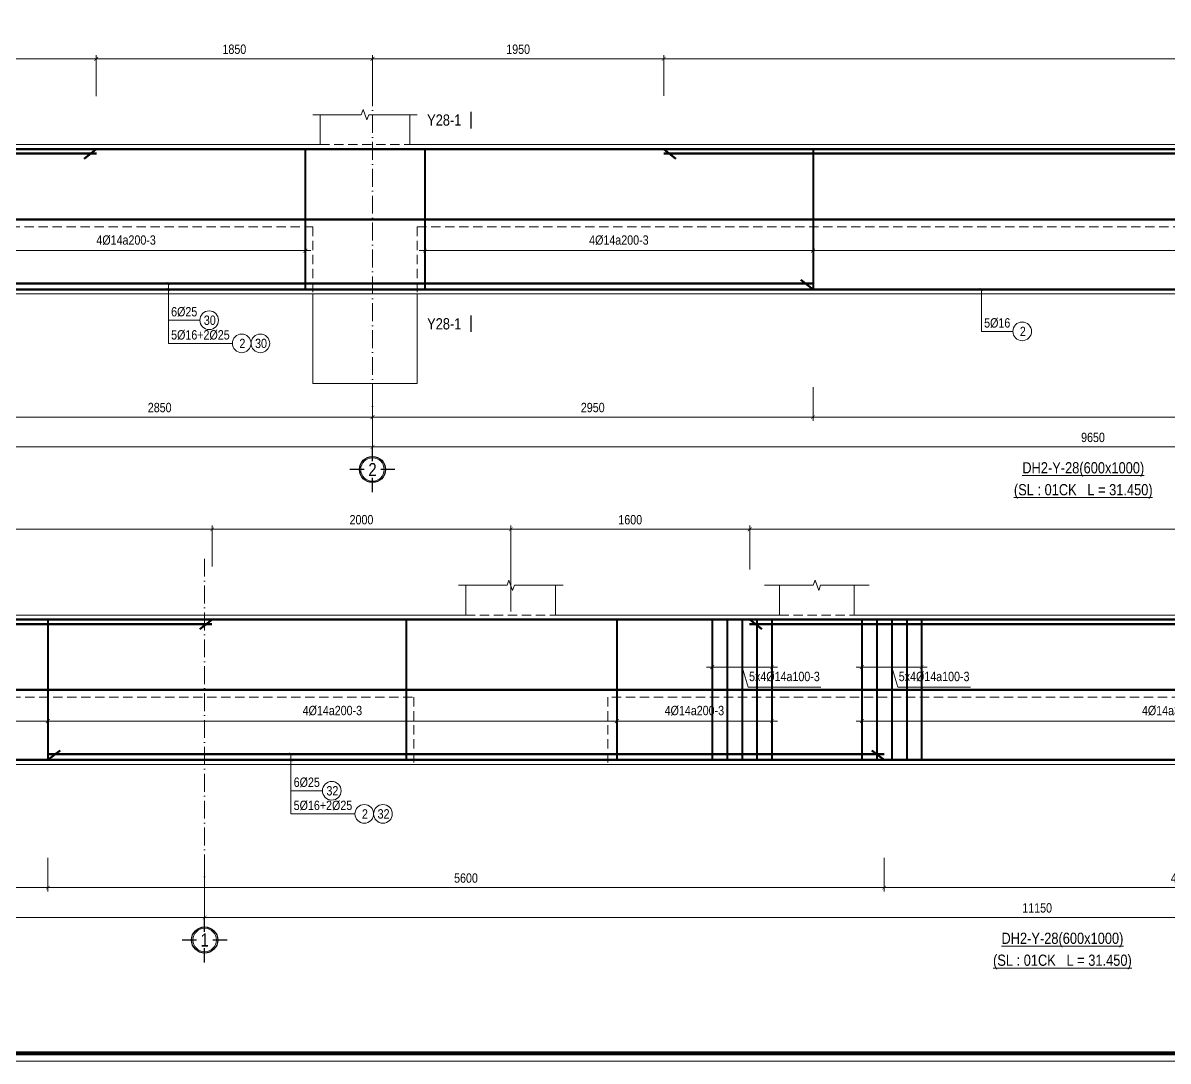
# Model space of a CAD drawing. Header units: millimetres. Extents: x 3014920 to 3563667, y -1638653 to -1356471.
# Drawn here: x 3347060 to 3354729, y -1620686 to -1613732 of the extents above; entities that cross this region are included whole.
import ezdxf
from ezdxf.enums import TextEntityAlignment as Align
from ezdxf.xclip import XClip

# ---------------------------------------------------------------- set-up
doc = ezdxf.new("R2010")
doc.units = ezdxf.units.MM
doc.header["$MEASUREMENT"] = 0
doc.header["$XCLIPFRAME"] = 0
doc.header["$PDMODE"] = 2
for name, pattern in [('6 TANG DIEN HINH 14-15$0$ACAD_ISO10W100', [18, 12, -3, 0, -3]), ('ACAD_ISO04W100', [30, 24, -3, 0, -3]), ('HIDDEN', [0.375, 0.25, -0.125])]:
    doc.linetypes.add(name, pattern=pattern)
doc.layers.get('0').update_dxf_attribs({"lineweight": 9})
doc.layers.get('Defpoints').update_dxf_attribs({"color": 10, "lineweight": 0})
for name, color, linetype, lineweight in [('2', 2, 'Continuous', 20), ('CDAI', 21, 'Continuous', 40), ('CTHEP', 50, 'Continuous', 50), ('DBAO', 90, 'Continuous', 13), ('DGIONG', 130, 'Continuous', 13), ('DMo', 9, 'HIDDEN', 9), ('KTH', 154, 'Continuous', 9), ('Net khuat', 8, 'HIDDEN', 13), ('TEXT', 7, 'Continuous', 15), ('TRUC', 251, 'ACAD_ISO04W100', 9)]:
    doc.layers.add(name, color=color, linetype=linetype, lineweight=lineweight)
doc.layers.add('8', color=8, linetype='Continuous')
doc.styles.add('HELVECONDENSE', font='VHELVCN_0.TTF')
doc.styles.add('Star-HelCon', font='VHELVCN_0.TTF')
doc.styles.add('TTP-HelCon', font='VHELVCN_0.TTF')
doc.styles.add('VNI-HELVE-CONDENSE', font='VHELVCN_0.TTF')
doc.dimstyles.new('kc-25', dxfattribs={"dimtxt": 62.5, "dimasz": 20, "dimexe": 20, "dimexo": 50, "dimgap": 25, "dimtad": 3, "dimdec": 0, "dimzin": 0, "dimdsep": 46, "dimtxsty": 'VNI-HELVE-CONDENSE', "dimblk": 'DIM', "dimcen": 2.5, "dimclrd": 256, "dimclre": 154, "dimclrt": 7, "dimaunit": 1, "dimadec": 0, "dimazin": 0, "dimtfac": 1, "dimtdec": 0, "dimtix": 1, "dimtmove": 0, "dimatfit": 3, "dimldrblk": 'DOT', "dimfxl": 1, "dimtolj": 1, "dimtzin": 0, "dimarcsym": 0})
doc.dimstyles.new('TTP-25', dxfattribs={"dimscale": 25, "dimtxt": 2.5, "dimasz": 1, "dimexe": 1, "dimexo": 1, "dimgap": 0.09, "dimtad": 0, "dimdec": 4, "dimrnd": 1, "dimzin": 9, "dimdsep": 46, "dimtxsty": 'TTP-HelCon', "dimblk": 'ARCHTICK', "dimcen": 0.09, "dimdle": 1.5, "dimclrd": 256, "dimclre": 256, "dimclrt": 7, "dimadec": 0, "dimazin": 0, "dimtfac": 1, "dimtdec": 4, "dimtmove": 0, "dimatfit": 3, "dimldrblk": 'ARCHTICK', "dimfxl": 1, "dimtvp": 1, "dimtolj": 1, "dimtzin": 0, "dimarcsym": 0})

# ---------------------------------------------------------------- blocks, each defined once
blk = doc.blocks.new('2Y-29')
at = {"layer": 'CTHEP'}
for p, q in [((82396.41101, -489.99841), (8878.4469, -489.99842)), ((82396.41101, -949.99894), (8878.4469, -949.99894)), ((82396.41101, -1409.99947), (8878.4469, -1409.99947))]:
    blk.add_line(p, q, dxfattribs=at)
for points in [[(8854.99241, -529.99859), (8854.99241, -30), (82444.99991, -30)], [(8854.9924, -1870), (54492.90498, -1870)]]:
    blk.add_lwpolyline(points, dxfattribs=at)
at = {"layer": 'DBAO', "linetype": 'Continuous'}
blk.add_line((16899.99991, -1900), (55974.98808, -1900), dxfattribs=at)
at = {"layer": 'DBAO', "linetype": 'Continuous', "flags": 128}
blk.add_lwpolyline([(16899.99991, -2000), (55974.98828, -2000)], dxfattribs=at)
blk = doc.blocks.new('_ArchTick')
at = {"color": 0, "linetype": 'ByBlock', "const_width": 0.15}
blk.add_lwpolyline([(-0.5, -0.5), (0.5, 0.5)], dxfattribs=at)
blk = doc.blocks.new('*D1042')
at = {"layer": 'Defpoints', "color": 0, "transparency": 16777216}
for p in [(2727691.3, -2204746.8), (2727691.3, -2205020.8), (2734341.3, -2205020.8)]:
    blk.add_point(p, dxfattribs=at)
at = {"layer": 'KTH', "lineweight": -2, "transparency": 16777216}
for p, q in [((2734378.8, -2204746.8), (2727653.8, -2204746.8)), ((2727691.3, -2204995.8), (2727691.3, -2204721.8)), ((2734341.3, -2204995.8), (2734341.3, -2204721.8))]:
    blk.add_line(p, q, dxfattribs=at)
at = {"layer": 'KTH', "lineweight": -2, "transparency": 16777216, "xscale": 25, "yscale": 25, "zscale": 25, "rotation": 180}
blk.add_blockref('_ArchTick', (2727691.3, -2204746.8), dxfattribs=at)
at = {"layer": 'KTH', "lineweight": -2, "transparency": 16777216, "xscale": 25, "yscale": 25, "zscale": 25}
blk.add_blockref('_ArchTick', (2734341.3, -2204746.8), dxfattribs=at)
at = {"layer": 'KTH', "color": 7, "transparency": 16777216, "insert": (2731016.3, -2204683), "char_height": 62.5, "attachment_point": 5, "style": 'TTP-HelCon'}
blk.add_mtext('\\A1;6650', dxfattribs=at)
blk = doc.blocks.new('*D1044')
at = {"layer": 'Defpoints', "color": 0, "transparency": 16777216}
for p in [(2736191.3, -2204745.9), (2734341.3, -2205019.9), (2736191.3, -2205019.9)]:
    blk.add_point(p, dxfattribs=at)
at = {"layer": 'KTH', "lineweight": -2, "transparency": 16777216}
for p, q in [((2734303.8, -2204745.9), (2736228.8, -2204745.9)), ((2734341.3, -2204994.9), (2734341.3, -2204720.9)), ((2736191.3, -2204994.9), (2736191.3, -2204720.9))]:
    blk.add_line(p, q, dxfattribs=at)
at = {"layer": 'KTH', "lineweight": -2, "transparency": 16777216, "xscale": 25, "yscale": 25, "zscale": 25, "rotation": 180}
blk.add_blockref('_ArchTick', (2734341.3, -2204745.9), dxfattribs=at)
at = {"layer": 'KTH', "lineweight": -2, "transparency": 16777216, "xscale": 25, "yscale": 25, "zscale": 25}
blk.add_blockref('_ArchTick', (2736191.3, -2204745.9), dxfattribs=at)
at = {"layer": 'KTH', "color": 7, "transparency": 16777216, "insert": (2735266.3, -2204682), "char_height": 62.5, "attachment_point": 5, "style": 'TTP-HelCon'}
blk.add_mtext('\\A1;1850', dxfattribs=at)
blk = doc.blocks.new('DIM')
h = blk.add_hatch(color=1)
h.paths.add_polyline_path([(0.49, 0.29, 1), (0.29, 0.49), (-0.19, 0), (0.19, 0)])
h.paths.add_polyline_path([(0.19, 0), (-0.19, 0), (-0.49, -0.29, 1), (-0.29, -0.49)])
at = {"color": 9}
for p, q in [((-0.19, 0), (-1.5, 0)), ((0.19, 0), (1.5, 0))]:
    blk.add_line(p, q, dxfattribs=at)
at = {"color": 1}
for p, q in [((-0.49, -0.29), (0.29, 0.49)), ((-0.29, -0.49), (0.49, 0.29)), ((-0.19, 0), (0.19, 0))]:
    blk.add_line(p, q, dxfattribs=at)
blk.add_arc((-0.39, -0.39), 0.138, 135, 315, dxfattribs=at)
blk = doc.blocks.new('*D1045')
at = {"layer": 'Defpoints', "color": 0, "transparency": 16777216}
for p in [(2736191.3, -2206920.8), (2728941.3, -2207145.8), (2728941.3, -2207345.8)]:
    blk.add_point(p, dxfattribs=at)
at = {"layer": 'KTH', "lineweight": -2, "transparency": 16777216}
for p, q in [((2736191.3, -2206945.8), (2736191.3, -2207370.8)), ((2728941.3, -2207170.8), (2728941.3, -2207370.8)), ((2736228.8, -2207345.8), (2728903.8, -2207345.8))]:
    blk.add_line(p, q, dxfattribs=at)
at = {"layer": 'KTH', "lineweight": -2, "transparency": 16777216, "xscale": 25, "yscale": 25, "zscale": 25, "rotation": 180}
blk.add_blockref('_ArchTick', (2728941.3, -2207345.8), dxfattribs=at)
at = {"layer": 'KTH', "lineweight": -2, "transparency": 16777216, "xscale": 25, "yscale": 25, "zscale": 25}
blk.add_blockref('_ArchTick', (2736191.3, -2207345.8), dxfattribs=at)
at = {"layer": 'KTH', "color": 7, "transparency": 16777216, "insert": (2732566.3, -2207281.9), "char_height": 62.5, "attachment_point": 5, "style": 'TTP-HelCon'}
blk.add_mtext('\\A1;7250', dxfattribs=at)
blk = doc.blocks.new('*D1046')
at = {"layer": 'Defpoints', "color": 0, "transparency": 16777216}
for p in [(2736191.3, -2206920.8), (2745841.3, -2206920.8), (2745841.3, -2207345.8)]:
    blk.add_point(p, dxfattribs=at)
at = {"layer": 'KTH', "lineweight": -2, "transparency": 16777216}
for p, q in [((2736191.3, -2206945.8), (2736191.3, -2207370.8)), ((2745841.3, -2206945.8), (2745841.3, -2207370.8)), ((2736153.8, -2207345.8), (2745878.8, -2207345.8))]:
    blk.add_line(p, q, dxfattribs=at)
at = {"layer": 'KTH', "lineweight": -2, "transparency": 16777216, "xscale": 25, "yscale": 25, "zscale": 25, "rotation": 180}
blk.add_blockref('_ArchTick', (2736191.3, -2207345.8), dxfattribs=at)
at = {"layer": 'KTH', "lineweight": -2, "transparency": 16777216, "xscale": 25, "yscale": 25, "zscale": 25}
blk.add_blockref('_ArchTick', (2745841.3, -2207345.8), dxfattribs=at)
at = {"layer": 'KTH', "color": 7, "transparency": 16777216, "insert": (2741016.3, -2207281.9), "char_height": 62.5, "attachment_point": 5, "style": 'TTP-HelCon'}
blk.add_mtext('\\A1;9650', dxfattribs=at)
blk = doc.blocks.new('*D1047')
at = {"layer": 'Defpoints', "color": 0, "transparency": 16777216}
for p in [(2756991.3, -2206320.8), (2745841.3, -2206920.8), (2756991.3, -2207345.8)]:
    blk.add_point(p, dxfattribs=at)
at = {"layer": 'KTH', "lineweight": -2, "transparency": 16777216}
for p, q in [((2756991.3, -2206345.8), (2756991.3, -2207370.8)), ((2745841.3, -2206945.8), (2745841.3, -2207370.8)), ((2745803.8, -2207345.8), (2757028.8, -2207345.8))]:
    blk.add_line(p, q, dxfattribs=at)
at = {"layer": 'KTH', "lineweight": -2, "transparency": 16777216, "xscale": 25, "yscale": 25, "zscale": 25, "rotation": 180}
blk.add_blockref('_ArchTick', (2745841.3, -2207345.8), dxfattribs=at)
at = {"layer": 'KTH', "lineweight": -2, "transparency": 16777216, "xscale": 25, "yscale": 25, "zscale": 25}
blk.add_blockref('_ArchTick', (2756991.3, -2207345.8), dxfattribs=at)
at = {"layer": 'KTH', "color": 7, "transparency": 16777216, "insert": (2751416.3, -2207281.9), "char_height": 62.5, "attachment_point": 5, "style": 'TTP-HelCon'}
blk.add_mtext('\\A1;11150', dxfattribs=at)
blk = doc.blocks.new('*D1053')
at = {"layer": 'Defpoints', "color": 0, "transparency": 16777216}
for p in [(2744791.3, -2205854.3), (2748601.6, -2205879.3), (2744791.3, -2206030.7)]:
    blk.add_point(p, dxfattribs=at)
at = {"layer": 'KTH', "lineweight": -2, "transparency": 16777216}
for p, q in [((2744791.3, -2205879.3), (2744791.3, -2206055.7)), ((2748601.6, -2205904.3), (2748601.6, -2206055.7)), ((2748639.1, -2206030.7), (2744753.8, -2206030.7))]:
    blk.add_line(p, q, dxfattribs=at)
at = {"layer": 'KTH', "lineweight": -2, "transparency": 16777216, "xscale": 25, "yscale": 25, "zscale": 25, "rotation": 180}
blk.add_blockref('_ArchTick', (2744791.3, -2206030.7), dxfattribs=at)
at = {"layer": 'KTH', "lineweight": -2, "transparency": 16777216, "xscale": 25, "yscale": 25, "zscale": 25}
blk.add_blockref('_ArchTick', (2748601.6, -2206030.7), dxfattribs=at)
at = {"layer": 'KTH', "color": 7, "transparency": 16777216, "insert": (2746696.5, -2205960.8), "char_height": 62.5, "attachment_point": 5, "style": 'TTP-HelCon'}
blk.add_mtext('\\A1;4Þ14a200-3', dxfattribs=at)
blk = doc.blocks.new('dau truc')
blk.add_circle((0, 0), 180)
at = {"layer": '8'}
for p, q in [((0, 127), (0, 345)), ((-127, 0), (-345, 0)), ((0, -345), (0, -127)), ((345, 0), (127, 0))]:
    blk.add_line(p, q, dxfattribs=at)
blk.add_circle((0, 0), 200, dxfattribs=at)
at = {"layer": 'TEXT', "style": 'HELVECONDENSE'}
blk.add_attdef('A', text='', height=233, dxfattribs=at).set_placement((0, 0), align=Align.MIDDLE)
blk = doc.blocks.new('*D1054')
at = {"layer": 'Defpoints', "color": 0, "transparency": 16777216}
for p in [(2744791.3, -2206920.8), (2750391.3, -2206920.8), (2744791.3, -2207145.8)]:
    blk.add_point(p, dxfattribs=at)
at = {"layer": 'KTH', "lineweight": -2, "transparency": 16777216}
for p, q in [((2744791.3, -2206945.8), (2744791.3, -2207170.8)), ((2750391.3, -2206945.8), (2750391.3, -2207170.8)), ((2750428.8, -2207145.8), (2744753.8, -2207145.8))]:
    blk.add_line(p, q, dxfattribs=at)
at = {"layer": 'KTH', "lineweight": -2, "transparency": 16777216, "xscale": 25, "yscale": 25, "zscale": 25, "rotation": 180}
blk.add_blockref('_ArchTick', (2744791.3, -2207145.8), dxfattribs=at)
at = {"layer": 'KTH', "lineweight": -2, "transparency": 16777216, "xscale": 25, "yscale": 25, "zscale": 25}
blk.add_blockref('_ArchTick', (2750391.3, -2207145.8), dxfattribs=at)
at = {"layer": 'KTH', "color": 7, "transparency": 16777216, "insert": (2747591.3, -2207082), "char_height": 62.5, "attachment_point": 5, "style": 'TTP-HelCon'}
blk.add_mtext('\\A1;5600', dxfattribs=at)
blk = doc.blocks.new('*D1055')
at = {"layer": 'Defpoints', "color": 0, "transparency": 16777216}
for p in [(2733341.3, -2206920.8), (2736191.3, -2206920.8), (2733341.3, -2207145.8)]:
    blk.add_point(p, dxfattribs=at)
at = {"layer": 'KTH', "lineweight": -2, "transparency": 16777216}
for p, q in [((2733341.3, -2206945.8), (2733341.3, -2207170.8)), ((2736191.3, -2206945.8), (2736191.3, -2207170.8)), ((2736228.8, -2207145.8), (2733303.8, -2207145.8))]:
    blk.add_line(p, q, dxfattribs=at)
at = {"layer": 'KTH', "lineweight": -2, "transparency": 16777216, "xscale": 25, "yscale": 25, "zscale": 25, "rotation": 180}
blk.add_blockref('_ArchTick', (2733341.3, -2207145.8), dxfattribs=at)
at = {"layer": 'KTH', "lineweight": -2, "transparency": 16777216, "xscale": 25, "yscale": 25, "zscale": 25}
blk.add_blockref('_ArchTick', (2736191.3, -2207145.8), dxfattribs=at)
at = {"layer": 'KTH', "color": 7, "transparency": 16777216, "insert": (2734766.3, -2207082), "char_height": 62.5, "attachment_point": 5, "style": 'TTP-HelCon'}
blk.add_mtext('\\A1;2850', dxfattribs=at)
blk = doc.blocks.new('*D1056')
at = {"layer": 'Defpoints', "color": 0, "transparency": 16777216}
for p in [(2733341.3, -2205854.3), (2735741.3, -2205854.3), (2733341.3, -2206030.7)]:
    blk.add_point(p, dxfattribs=at)
at = {"layer": 'KTH', "lineweight": -2, "transparency": 16777216}
for p, q in [((2733341.3, -2205879.3), (2733341.3, -2206055.7)), ((2735741.3, -2205879.3), (2735741.3, -2206055.7)), ((2735778.8, -2206030.7), (2733303.8, -2206030.7))]:
    blk.add_line(p, q, dxfattribs=at)
at = {"layer": 'KTH', "lineweight": -2, "transparency": 16777216, "xscale": 25, "yscale": 25, "zscale": 25, "rotation": 180}
blk.add_blockref('_ArchTick', (2733341.3, -2206030.7), dxfattribs=at)
at = {"layer": 'KTH', "lineweight": -2, "transparency": 16777216, "xscale": 25, "yscale": 25, "zscale": 25}
blk.add_blockref('_ArchTick', (2735741.3, -2206030.7), dxfattribs=at)
at = {"layer": 'KTH', "color": 7, "transparency": 16777216, "insert": (2734541.3, -2205960.8), "char_height": 62.5, "attachment_point": 5, "style": 'TTP-HelCon'}
blk.add_mtext('\\A1;4Þ14a200-3', dxfattribs=at)
blk = doc.blocks.new('*D1057')
at = {"layer": 'Defpoints', "color": 0, "transparency": 16777216}
for p in [(2739141.3, -2205854.3), (2744791.3, -2205854.3), (2744791.3, -2206030.7)]:
    blk.add_point(p, dxfattribs=at)
at = {"layer": 'KTH', "lineweight": -2, "transparency": 16777216}
for p, q in [((2739141.3, -2205879.3), (2739141.3, -2206055.7)), ((2744791.3, -2205879.3), (2744791.3, -2206055.7)), ((2739103.8, -2206030.7), (2744828.8, -2206030.7))]:
    blk.add_line(p, q, dxfattribs=at)
at = {"layer": 'KTH', "lineweight": -2, "transparency": 16777216, "xscale": 25, "yscale": 25, "zscale": 25, "rotation": 180}
blk.add_blockref('_ArchTick', (2739141.3, -2206030.7), dxfattribs=at)
at = {"layer": 'KTH', "lineweight": -2, "transparency": 16777216, "xscale": 25, "yscale": 25, "zscale": 25}
blk.add_blockref('_ArchTick', (2744791.3, -2206030.7), dxfattribs=at)
at = {"layer": 'KTH', "color": 7, "transparency": 16777216, "insert": (2741966.3, -2205960.8), "char_height": 62.5, "attachment_point": 5, "style": 'TTP-HelCon'}
blk.add_mtext('\\A1;4Þ14a300-3', dxfattribs=at)
blk = doc.blocks.new('*D1058')
at = {"layer": 'Defpoints', "color": 0, "transparency": 16777216}
for p in [(2736541.3, -2205854.3), (2739141.3, -2205854.3), (2739141.3, -2206030.7)]:
    blk.add_point(p, dxfattribs=at)
at = {"layer": 'KTH', "lineweight": -2, "transparency": 16777216}
for p, q in [((2736541.3, -2205879.3), (2736541.3, -2206055.7)), ((2739141.3, -2205879.3), (2739141.3, -2206055.7)), ((2736503.8, -2206030.7), (2739178.8, -2206030.7))]:
    blk.add_line(p, q, dxfattribs=at)
at = {"layer": 'KTH', "lineweight": -2, "transparency": 16777216, "xscale": 25, "yscale": 25, "zscale": 25, "rotation": 180}
blk.add_blockref('_ArchTick', (2736541.3, -2206030.7), dxfattribs=at)
at = {"layer": 'KTH', "lineweight": -2, "transparency": 16777216, "xscale": 25, "yscale": 25, "zscale": 25}
blk.add_blockref('_ArchTick', (2739141.3, -2206030.7), dxfattribs=at)
at = {"layer": 'KTH', "color": 7, "transparency": 16777216, "insert": (2737841.3, -2205960.8), "char_height": 62.5, "attachment_point": 5, "style": 'TTP-HelCon'}
blk.add_mtext('\\A1;4Þ14a200-3', dxfattribs=at)
blk = doc.blocks.new('*D1059')
at = {"layer": 'Defpoints', "color": 0, "transparency": 16777216}
for p in [(2738141.8, -2204745.9), (2738141.8, -2204955.6), (2745891.3, -2204955.6)]:
    blk.add_point(p, dxfattribs=at)
at = {"layer": 'KTH', "lineweight": -2, "transparency": 16777216}
for p, q in [((2745928.8, -2204745.9), (2738104.3, -2204745.9)), ((2738141.8, -2204930.6), (2738141.8, -2204720.9)), ((2745891.3, -2204930.6), (2745891.3, -2204720.9))]:
    blk.add_line(p, q, dxfattribs=at)
at = {"layer": 'KTH', "lineweight": -2, "transparency": 16777216, "xscale": 25, "yscale": 25, "zscale": 25, "rotation": 180}
blk.add_blockref('_ArchTick', (2738141.8, -2204745.9), dxfattribs=at)
at = {"layer": 'KTH', "lineweight": -2, "transparency": 16777216, "xscale": 25, "yscale": 25, "zscale": 25}
blk.add_blockref('_ArchTick', (2745891.3, -2204745.9), dxfattribs=at)
at = {"layer": 'KTH', "color": 7, "transparency": 16777216, "insert": (2742016.5, -2204682), "char_height": 62.5, "attachment_point": 5, "style": 'TTP-HelCon'}
blk.add_mtext('\\A1;7750', dxfattribs=at)
blk = doc.blocks.new('*D1060')
at = {"layer": 'Defpoints', "color": 0, "transparency": 16777216}
for p in [(2736191.3, -2204745.9), (2736191.3, -2205019.9), (2738141.8, -2205019.9)]:
    blk.add_point(p, dxfattribs=at)
at = {"layer": 'KTH', "lineweight": -2, "transparency": 16777216}
for p, q in [((2738179.3, -2204745.9), (2736153.8, -2204745.9)), ((2736191.3, -2204994.9), (2736191.3, -2204720.9)), ((2738141.8, -2204994.9), (2738141.8, -2204720.9))]:
    blk.add_line(p, q, dxfattribs=at)
at = {"layer": 'KTH', "lineweight": -2, "transparency": 16777216, "xscale": 25, "yscale": 25, "zscale": 25, "rotation": 180}
blk.add_blockref('_ArchTick', (2736191.3, -2204745.9), dxfattribs=at)
at = {"layer": 'KTH', "lineweight": -2, "transparency": 16777216, "xscale": 25, "yscale": 25, "zscale": 25}
blk.add_blockref('_ArchTick', (2738141.8, -2204745.9), dxfattribs=at)
at = {"layer": 'KTH', "color": 7, "transparency": 16777216, "insert": (2737166.6, -2204682), "char_height": 62.5, "attachment_point": 5, "style": 'TTP-HelCon'}
blk.add_mtext('\\A1;1950', dxfattribs=at)
blk = doc.blocks.new('*D1061')
at = {"layer": 'Defpoints', "color": 0, "transparency": 16777216}
for p in [(2739141.3, -2206920.8), (2744791.3, -2206920.8), (2744791.3, -2207145.8)]:
    blk.add_point(p, dxfattribs=at)
at = {"layer": 'KTH', "lineweight": -2, "transparency": 16777216}
for p, q in [((2739141.3, -2206945.8), (2739141.3, -2207170.8)), ((2744791.3, -2206945.8), (2744791.3, -2207170.8)), ((2739103.8, -2207145.8), (2744828.8, -2207145.8))]:
    blk.add_line(p, q, dxfattribs=at)
at = {"layer": 'KTH', "lineweight": -2, "transparency": 16777216, "xscale": 25, "yscale": 25, "zscale": 25, "rotation": 180}
blk.add_blockref('_ArchTick', (2739141.3, -2207145.8), dxfattribs=at)
at = {"layer": 'KTH', "lineweight": -2, "transparency": 16777216, "xscale": 25, "yscale": 25, "zscale": 25}
blk.add_blockref('_ArchTick', (2744791.3, -2207145.8), dxfattribs=at)
at = {"layer": 'KTH', "color": 7, "transparency": 16777216, "insert": (2741966.3, -2207082), "char_height": 62.5, "attachment_point": 5, "style": 'TTP-HelCon'}
blk.add_mtext('\\A1;5650', dxfattribs=at)
blk = doc.blocks.new('*D1062')
at = {"layer": 'Defpoints', "color": 0, "transparency": 16777216}
for p in [(2736191.3, -2206920.8), (2739141.3, -2206920.8), (2736191.3, -2207145.8)]:
    blk.add_point(p, dxfattribs=at)
at = {"layer": 'KTH', "lineweight": -2, "transparency": 16777216}
for p, q in [((2736191.3, -2206945.8), (2736191.3, -2207170.8)), ((2739141.3, -2206945.8), (2739141.3, -2207170.8)), ((2739178.8, -2207145.8), (2736153.8, -2207145.8))]:
    blk.add_line(p, q, dxfattribs=at)
at = {"layer": 'KTH', "lineweight": -2, "transparency": 16777216, "xscale": 25, "yscale": 25, "zscale": 25, "rotation": 180}
blk.add_blockref('_ArchTick', (2736191.3, -2207145.8), dxfattribs=at)
at = {"layer": 'KTH', "lineweight": -2, "transparency": 16777216, "xscale": 25, "yscale": 25, "zscale": 25}
blk.add_blockref('_ArchTick', (2739141.3, -2207145.8), dxfattribs=at)
at = {"layer": 'KTH', "color": 7, "transparency": 16777216, "insert": (2737666.3, -2207082), "char_height": 62.5, "attachment_point": 5, "style": 'TTP-HelCon'}
blk.add_mtext('\\A1;2950', dxfattribs=at)
blk = doc.blocks.new('*D1063')
at = {"layer": 'Defpoints', "color": 0, "transparency": 16777216}
for p in [(2749491.3, -2204745.9), (2747891.3, -2205008.3), (2749491.3, -2205041.1)]:
    blk.add_point(p, dxfattribs=at)
at = {"layer": 'KTH', "lineweight": -2, "transparency": 16777216}
for p, q in [((2747853.8, -2204745.9), (2749528.8, -2204745.9)), ((2747891.3, -2204983.3), (2747891.3, -2204720.9)), ((2749491.3, -2205016.1), (2749491.3, -2204720.9))]:
    blk.add_line(p, q, dxfattribs=at)
at = {"layer": 'KTH', "lineweight": -2, "transparency": 16777216, "xscale": 25, "yscale": 25, "zscale": 25, "rotation": 180}
blk.add_blockref('_ArchTick', (2747891.3, -2204745.9), dxfattribs=at)
at = {"layer": 'KTH', "lineweight": -2, "transparency": 16777216, "xscale": 25, "yscale": 25, "zscale": 25}
blk.add_blockref('_ArchTick', (2749491.3, -2204745.9), dxfattribs=at)
at = {"layer": 'KTH', "color": 7, "transparency": 16777216, "insert": (2748691.3, -2204682), "char_height": 62.5, "attachment_point": 5, "style": 'TTP-HelCon'}
blk.add_mtext('\\A1;1600', dxfattribs=at)
blk = doc.blocks.new('*D1064')
at = {"layer": 'Defpoints', "color": 0, "transparency": 16777216}
for p in [(2755391.3, -2204745.9), (2749491.3, -2205041.1), (2755391.3, -2205041.1)]:
    blk.add_point(p, dxfattribs=at)
at = {"layer": 'KTH', "lineweight": -2, "transparency": 16777216}
for p, q in [((2749453.8, -2204745.9), (2755428.8, -2204745.9)), ((2749491.3, -2205016.1), (2749491.3, -2204720.9)), ((2755391.3, -2205016.1), (2755391.3, -2204720.9))]:
    blk.add_line(p, q, dxfattribs=at)
at = {"layer": 'KTH', "lineweight": -2, "transparency": 16777216, "xscale": 25, "yscale": 25, "zscale": 25, "rotation": 180}
blk.add_blockref('_ArchTick', (2749491.3, -2204745.9), dxfattribs=at)
at = {"layer": 'KTH', "lineweight": -2, "transparency": 16777216, "xscale": 25, "yscale": 25, "zscale": 25}
blk.add_blockref('_ArchTick', (2755391.3, -2204745.9), dxfattribs=at)
at = {"layer": 'KTH', "color": 7, "transparency": 16777216, "insert": (2752441.3, -2204682), "char_height": 62.5, "attachment_point": 5, "style": 'TTP-HelCon'}
blk.add_mtext('\\A1;5900', dxfattribs=at)
blk = doc.blocks.new('*D1066')
at = {"layer": 'Defpoints', "color": 0, "transparency": 16777216}
for p in [(2748601.6, -2205854.3), (2749640, -2205870.8), (2749640, -2206030.8)]:
    blk.add_point(p, dxfattribs=at)
at = {"layer": 'KTH', "lineweight": -2, "transparency": 16777216}
for p, q in [((2748601.6, -2205879.3), (2748601.6, -2206055.8)), ((2749640, -2205895.8), (2749640, -2206055.8)), ((2748564.1, -2206030.8), (2749677.5, -2206030.8))]:
    blk.add_line(p, q, dxfattribs=at)
at = {"layer": 'KTH', "lineweight": -2, "transparency": 16777216, "xscale": 25, "yscale": 25, "zscale": 25, "rotation": 180}
blk.add_blockref('_ArchTick', (2748601.6, -2206030.8), dxfattribs=at)
at = {"layer": 'KTH', "lineweight": -2, "transparency": 16777216, "xscale": 25, "yscale": 25, "zscale": 25}
blk.add_blockref('_ArchTick', (2749640, -2206030.8), dxfattribs=at)
at = {"layer": 'KTH', "color": 7, "transparency": 16777216, "insert": (2749120.8, -2205960.8), "char_height": 62.5, "attachment_point": 5, "style": 'TTP-HelCon'}
blk.add_mtext('\\A1;4Þ14a200-3', dxfattribs=at)
blk = doc.blocks.new('*D1068')
at = {"layer": 'Defpoints', "color": 0, "transparency": 16777216}
for p in [(2750391.3, -2206945.8), (2754391.3, -2206945.8), (2754391.3, -2207145.8)]:
    blk.add_point(p, dxfattribs=at)
at = {"layer": 'KTH', "lineweight": -2, "transparency": 16777216}
for p, q in [((2750391.3, -2206970.8), (2750391.3, -2207170.8)), ((2754391.3, -2206970.8), (2754391.3, -2207170.8)), ((2750353.8, -2207145.8), (2754428.8, -2207145.8))]:
    blk.add_line(p, q, dxfattribs=at)
at = {"layer": 'KTH', "lineweight": -2, "transparency": 16777216, "xscale": 25, "yscale": 25, "zscale": 25, "rotation": 180}
blk.add_blockref('_ArchTick', (2750391.3, -2207145.8), dxfattribs=at)
at = {"layer": 'KTH', "lineweight": -2, "transparency": 16777216, "xscale": 25, "yscale": 25, "zscale": 25}
blk.add_blockref('_ArchTick', (2754391.3, -2207145.8), dxfattribs=at)
at = {"layer": 'KTH', "color": 7, "transparency": 16777216, "insert": (2752391.3, -2207082), "char_height": 62.5, "attachment_point": 5, "style": 'TTP-HelCon'}
blk.add_mtext('\\A1;4000', dxfattribs=at)
blk = doc.blocks.new('*D1070')
at = {"layer": 'Defpoints', "color": 0, "transparency": 16777216}
for p in [(2750242.6, -2205854.3), (2754391.3, -2205854.3), (2754391.3, -2206030.7)]:
    blk.add_point(p, dxfattribs=at)
at = {"layer": 'KTH', "lineweight": -2, "transparency": 16777216}
for p, q in [((2750242.6, -2205879.3), (2750242.6, -2206055.7)), ((2754391.3, -2205879.3), (2754391.3, -2206055.7)), ((2750205.1, -2206030.7), (2754428.8, -2206030.7))]:
    blk.add_line(p, q, dxfattribs=at)
at = {"layer": 'KTH', "lineweight": -2, "transparency": 16777216, "xscale": 25, "yscale": 25, "zscale": 25, "rotation": 180}
blk.add_blockref('_ArchTick', (2750242.6, -2206030.7), dxfattribs=at)
at = {"layer": 'KTH', "lineweight": -2, "transparency": 16777216, "xscale": 25, "yscale": 25, "zscale": 25}
blk.add_blockref('_ArchTick', (2754391.3, -2206030.7), dxfattribs=at)
at = {"layer": 'KTH', "color": 7, "transparency": 16777216, "insert": (2752317, -2205960.8), "char_height": 62.5, "attachment_point": 5, "style": 'TTP-HelCon'}
blk.add_mtext('\\A1;4Þ14a300-3', dxfattribs=at)
blk = doc.blocks.new('*D1075')
at = {"layer": 'Defpoints', "color": 0, "transparency": 16777216}
for p in [(2747891.3, -2204745.9), (2745891.3, -2205019.9), (2747891.3, -2205320.8)]:
    blk.add_point(p, dxfattribs=at)
at = {"layer": 'KTH', "lineweight": -2, "transparency": 16777216}
for p, q in [((2745853.8, -2204745.9), (2747928.8, -2204745.9)), ((2745891.3, -2204994.9), (2745891.3, -2204720.9)), ((2747891.3, -2205295.8), (2747891.3, -2204720.9))]:
    blk.add_line(p, q, dxfattribs=at)
at = {"layer": 'KTH', "lineweight": -2, "transparency": 16777216, "xscale": 25, "yscale": 25, "zscale": 25, "rotation": 180}
blk.add_blockref('_ArchTick', (2745891.3, -2204745.9), dxfattribs=at)
at = {"layer": 'KTH', "lineweight": -2, "transparency": 16777216, "xscale": 25, "yscale": 25, "zscale": 25}
blk.add_blockref('_ArchTick', (2747891.3, -2204745.9), dxfattribs=at)
at = {"layer": 'KTH', "color": 7, "transparency": 16777216, "insert": (2746891.3, -2204682), "char_height": 62.5, "attachment_point": 5, "style": 'TTP-HelCon'}
blk.add_mtext('\\A1;2000', dxfattribs=at)
blk = doc.blocks.new('*D1073')
at = {"layer": 'Defpoints', "color": 0, "transparency": 16777216}
for p in [(2749240, -2205492.7), (2749640, -2205509.2), (2749640, -2205669.2)]:
    blk.add_point(p, dxfattribs=at)
at = {"layer": 'KTH', "lineweight": -2, "transparency": 16777216}
for p, q in [((2749240, -2205517.7), (2749240, -2205694.2)), ((2749640, -2205534.2), (2749640, -2205694.2)), ((2749202.5, -2205669.2), (2749677.5, -2205669.2)), ((2749440, -2205669.2), (2749480, -2205802.4)), ((2749480, -2205802.4), (2749967.6, -2205802.4))]:
    blk.add_line(p, q, dxfattribs=at)
at = {"layer": 'KTH', "lineweight": -2, "transparency": 16777216, "xscale": 25, "yscale": 25, "zscale": 25, "rotation": 180}
blk.add_blockref('_ArchTick', (2749240, -2205669.2), dxfattribs=at)
at = {"layer": 'KTH', "lineweight": -2, "transparency": 16777216, "xscale": 25, "yscale": 25, "zscale": 25}
blk.add_blockref('_ArchTick', (2749640, -2205669.2), dxfattribs=at)
at = {"layer": 'KTH', "color": 7, "transparency": 16777216, "insert": (2749723.8, -2205732.5), "char_height": 62.5, "attachment_point": 5, "style": 'TTP-HelCon'}
blk.add_mtext('\\A1;5x4Þ14a100-3', dxfattribs=at)
blk = doc.blocks.new('*D1074')
at = {"layer": 'Defpoints', "color": 0, "transparency": 16777216}
for p in [(2750242.6, -2205492.7), (2750642.6, -2205509.2), (2750642.6, -2205669.2)]:
    blk.add_point(p, dxfattribs=at)
at = {"layer": 'KTH', "lineweight": -2, "transparency": 16777216}
for p, q in [((2750242.6, -2205517.7), (2750242.6, -2205694.2)), ((2750642.6, -2205534.2), (2750642.6, -2205694.2)), ((2750205.1, -2205669.2), (2750680.1, -2205669.2)), ((2750442.6, -2205669.2), (2750482.6, -2205802.4)), ((2750482.6, -2205802.4), (2750970.1, -2205802.4))]:
    blk.add_line(p, q, dxfattribs=at)
at = {"layer": 'KTH', "lineweight": -2, "transparency": 16777216, "xscale": 25, "yscale": 25, "zscale": 25, "rotation": 180}
blk.add_blockref('_ArchTick', (2750242.6, -2205669.2), dxfattribs=at)
at = {"layer": 'KTH', "lineweight": -2, "transparency": 16777216, "xscale": 25, "yscale": 25, "zscale": 25}
blk.add_blockref('_ArchTick', (2750642.6, -2205669.2), dxfattribs=at)
at = {"layer": 'KTH', "color": 7, "transparency": 16777216, "insert": (2750726.4, -2205732.5), "char_height": 62.5, "attachment_point": 5, "style": 'TTP-HelCon'}
blk.add_mtext('\\A1;5x4Þ14a100-3', dxfattribs=at)
blk = doc.blocks.new('MC')
at = {"layer": 'CTHEP', "const_width": 10, "elevation": 0}
blk.add_lwpolyline([(36, 150), (36, 0)], dxfattribs=at)
at = {"layer": 'TEXT', "style": 'TTP-HelCon'}
blk.add_attdef('A', text='', height=100, dxfattribs=at).set_placement((-50, 26), align=Align.RIGHT)
blk = doc.blocks.new('CHG_XX_Khung ten')
blk.add_lwpolyline([(15, 579), (826, 579), (826, 15), (15, 15)], close=True)
at = {"color": 4, "linetype": 'Continuous', "const_width": 1}
blk.add_lwpolyline([(17, 577), (824, 577), (824, 17), (17, 17)], close=True, dxfattribs=at)
blk = doc.blocks.new('2Y-28')
at = {"layer": 'CDAI'}
for points in [[(2735741.31386, -2205350.82041), (2735741.31386, -2206290.82041)], [(2736541.31597, -2205350.83042), (2736541.31597, -2206290.83042)]]:
    blk.add_lwpolyline(points, dxfattribs=at)
at = {"layer": 'CDAI', "elevation": 0}
for points in [[(2739141.31386, -2205350.81305), (2739141.31386, -2206290.81304)], [(2744791.30636, -2205350.81305), (2744791.30636, -2206290.81305)], [(2747191.30636, -2205350.81305), (2747191.30636, -2206290.81305)], [(2748601.60688, -2205350.81305), (2748601.60688, -2206290.81305)], [(2749240.03701, -2205350.81305), (2749240.03701, -2206290.81305)], [(2749340.03701, -2205350.81305), (2749340.03701, -2206290.81305)], [(2749440.03701, -2205350.81305), (2749440.03701, -2206290.81305)], [(2749540.03701, -2205350.81305), (2749540.03701, -2206290.81305)], [(2749640.03701, -2205350.81305), (2749640.03701, -2206290.81305)], [(2750242.59072, -2205350.81305), (2750242.59072, -2206290.81305)], [(2750342.59072, -2205350.81305), (2750342.59072, -2206290.81305)], [(2750442.59072, -2205350.81305), (2750442.59072, -2206290.81305)], [(2750542.59072, -2205350.81305), (2750542.59072, -2206290.81305)], [(2750642.59072, -2205350.81305), (2750642.59072, -2206290.81305)]]:
    blk.add_lwpolyline(points, dxfattribs=at)
at = {"layer": 'CTHEP'}
for p, q in [((2734259.88635, -2205415.33855), (2734341.31224, -2205350.81305)), ((2738223.21454, -2205415.33855), (2738141.78865, -2205350.81305)), ((2745809.87885, -2205415.33855), (2745891.30474, -2205350.81305)), ((2749572.74725, -2205415.33855), (2749491.32136, -2205350.81305)), ((2756960.31386, -2205821.14638), (2725641.30636, -2205821.14638)), ((2739059.88797, -2206226.27018), (2739141.31386, -2206290.79567)), ((2744872.73225, -2206226.28755), (2744791.30636, -2206290.81305)), ((2750309.88797, -2206226.31556, 0), (2750391.31386, -2206290.84106, 0))]:
    blk.add_line(p, q, dxfattribs=at)
at = {"layer": 'CTHEP', "elevation": 0}
for points in [[(2725588.51871, -2205550.81305), (2725588.51871, -2205350.81305), (2756961.31386, -2205350.81305), (2756961.31386, -2205580.81305)], [(2727691.08208, -2205380.81305), (2734341.98978, -2205380.81305)], [(2738141.45999, -2205380.81305), (2745889.25112, -2205380.81305)], [(2749489.38798, -2205380.81204), (2755391.32847, -2205380.81204)], [(2725588.51871, -2205690.81305), (2725588.51871, -2206290.81305), (2756961.31386, -2206290.81304), (2756961.31386, -2205630.81304)], [(2733341.31386, -2206250.81305), (2739141.31386, -2206250.81305)], [(2744791.30638, -2206250.81305), (2750391.31387, -2206250.81305)]]:
    blk.add_lwpolyline(points, dxfattribs=at)
at = {"layer": 'DBAO', "linetype": 'Continuous'}
for p, q in [((2735841.31386, -2205120.81305), (2735841.31386, -2205320.81305)), ((2736441.31386, -2205120.81305), (2736441.31386, -2205320.81305)), ((2747591.31386, -2205120.81305), (2747591.31386, -2205320.81305)), ((2748191.32137, -2205120.81305), (2748191.32137, -2205320.81405)), ((2749691.31386, -2205120.81305, 0), (2749691.31386, -2205320.81405, 0)), ((2750191.31386, -2205120.81305, 0), (2750191.31386, -2205320.81405, 0)), ((2726191.31386, -2205320.81305), (2735841.31386, -2205320.81305)), ((2736441.31386, -2205320.81305), (2747591.30636, -2205320.81305)), ((2748191.32137, -2205320.81405), (2749691.31386, -2205320.81405)), ((2750191.31386, -2205320.81405), (2756691.31761, -2205320.81405)), ((2756991.31386, -2206320.81305), (2726241.31386, -2206320.81305)), ((2735791.31386, -2206320.81305), (2735791.31386, -2206920.81305)), ((2736491.31386, -2206920.81305), (2736491.31386, -2206320.81305)), ((2735791.31386, -2206920.81305), (2736491.31386, -2206920.81305))]:
    blk.add_line(p, q, dxfattribs=at)
at = {"layer": 'DGIONG', "linetype": 'Continuous', "elevation": 0, "flags": 128}
for points in [[(2736491.31386, -2205120.81305), (2736166.31386, -2205120.81305), (2736153.81386, -2205155.15652), (2736128.81386, -2205086.46958), (2736116.31386, -2205120.81305), (2735791.31387, -2205120.81305)], [(2748241.32137, -2205120.81305), (2747916.31386, -2205120.81305), (2747903.81386, -2205155.15652), (2747878.81386, -2205086.46958), (2747866.31386, -2205120.81305), (2747541.30636, -2205120.81305)], [(2750291.32137, -2205120.81305), (2749966.31386, -2205120.81305), (2749953.81386, -2205155.15652), (2749928.81386, -2205086.46958), (2749916.31386, -2205120.81305), (2749591.30636, -2205120.81305)]]:
    blk.add_lwpolyline(points, dxfattribs=at)
at = {"layer": 'DGIONG'}
for centre in [(2735097.67181, -2206496.81438), (2746692.37662, -2206496.81438), (2740542.24214, -2206571.56888), (2735315.56131, -2206651.79539), (2735440.56131, -2206651.79539), (2746910.26612, -2206651.79539), (2747035.26612, -2206651.79539)]:
    blk.add_circle(centre, 62.5, dxfattribs=at)
at = {"layer": 'Net khuat', "ltscale": 250}
for p, q in [((2735841.31386, -2205320.81305), (2736441.31386, -2205320.81305)), ((2747591.30636, -2205320.81305), (2747591.31386, -2205320.81305)), ((2747591.31386, -2205320.81305), (2748191.32137, -2205320.81305)), ((2748551.60688, -2205320.81305), (2748551.61438, -2205320.81305)), ((2749691.31386, -2205320.81405), (2750191.31386, -2205320.81405)), ((2726241.31225, -2205870.78041), (2735791.31386, -2205870.80569)), ((2735791.31386, -2205870.80569), (2735791.31386, -2206320.8204)), ((2736491.31225, -2205870.78041), (2736491.31225, -2206320.81305)), ((2736491.31761, -2205870.79989), (2747241.31386, -2205870.81158)), ((2736491.31761, -2205870.79989), (2736491.31761, -2206320.81305)), ((2736491.31761, -2205870.81305), (2736491.31761, -2206320.81305)), ((2747241.31386, -2205870.81158), (2747241.31386, -2206320.81305)), ((2748541.31476, -2205870.75693), (2748541.31224, -2206320.81305)), ((2756693.16054, -2205870.78041), (2748541.31476, -2205870.75693))]:
    blk.add_line(p, q, dxfattribs=at)
at = {"layer": 'TRUC', "linetype": '6 TANG DIEN HINH 14-15$0$ACAD_ISO10W100', "ltscale": 10, "elevation": 0}
for points in [[(2736191.31386, -2204942.54213), (2736191.31386, -2207136.77772)], [(2745841.31386, -2204942.54213), (2745841.31386, -2207136.77772)]]:
    blk.add_lwpolyline(points, dxfattribs=at)
at = {"layer": '2', "ltscale": 300}
ref = blk.add_blockref('dau truc', (2736191.31386, -2207496.63332), dxfattribs=dict(at, xscale=0.4367131295148283, yscale=0.4367131295148283, zscale=0.4367131295148283))
ref.add_attrib('A', '2', dxfattribs={"layer": 'TEXT', "height": 87.5, "style": 'HELVECONDENSE'}).set_placement((2736191.31386, -2207496.63332), align=Align.MIDDLE)
ref = blk.add_blockref('dau truc', (2745841.31386, -2207496.63332), dxfattribs=dict(at, xscale=0.4367131295148283, yscale=0.4367131295148283, zscale=0.4367131295148283))
ref.add_attrib('A', '1', dxfattribs={"layer": 'TEXT', "height": 87.5, "style": 'HELVECONDENSE'}).set_placement((2745841.31386, -2207496.63332), align=Align.MIDDLE)
at = {"layer": 'TEXT', "style": 'TTP-HelCon'}
for s, p in [('6Þ25', (2734842.75343, -2206470.96144, 0)), ('6Þ25', (2746437.45824, -2206470.96144, 0)), ('5Þ16', (2740287.32376, -2206545.71594, 0)), ('5Þ16+2Þ25', (2734842.75343, -2206625.94244, 0)), ('5Þ16+2Þ25', (2746437.45824, -2206625.94244, 0))]:
    blk.add_text(s, height=62.5, dxfattribs=at).set_placement(p)
at = {"layer": 'TEXT', "style": 'Star-HelCon'}
for s, p in [('30', (2735101.83848, -2206496.81438)), ('32', (2746696.54328, -2206496.81438)), ('2', (2740546.4088, -2206571.56888)), ('2', (2735319.72798, -2206651.79539)), ('30', (2735444.72798, -2206651.79539)), ('2', (2746914.43278, -2206651.79539)), ('32', (2747039.43278, -2206651.79539))]:
    blk.add_text(s, height=62.5, dxfattribs=at).set_placement(p, align=Align.MIDDLE)
at = {"layer": 'TEXT', "style": 'TTP-HelCon'}
for s, p in [('%%UDH2-Y-28(600x1000)', (2740951.2168, -2207522.45879)), ('%%UDH2-Y-28(600x1000)', (2751585.49885, -2207522.45879)), ('%%U(SL : 01CK   L = 31.450)', (2740951.2168, -2207669.35338)), ('%%U(SL : 01CK   L = 31.450)', (2751585.49885, -2207669.35338))]:
    blk.add_text(s, height=75, dxfattribs=at).set_placement(p, align=Align.CENTER)
at = {"layer": 'KTH'}
for base, p1, p2, picture, middle in [((2727691.31225, -2204746.80844), (2734341.31224, -2205020.81305), (2727691.31225, -2205020.81305), '*D1042', (2731016.31224, -2204682.97511)), ((2736191.31386, -2204745.85617), (2738141.78865, -2205019.86077), (2736191.31386, -2205019.86077), '*D1060', (2737166.55125, -2204682.02283)), ((2738141.78865, -2204745.85617), (2745891.30474, -2204955.57727), (2738141.78865, -2204955.57727), '*D1059', (2742016.54669, -2204682.02283)), ((2749491.321359, -2204745.856165), (2747891.317615, -2205008.334606), (2749491.321359, -2205041.101276), '*D1063', (2748691.319487, -2204682.022832)), ((2755391.31548, -2204745.85617), (2749491.32136, -2205041.10128), (2755391.31548, -2205041.10128), '*D1064', (2752441.31842, -2204682.02283)), ((2756991.31417, -2207345.76879), (2745841.31386, -2206920.81305), (2756991.31417, -2206320.81305), '*D1047', (2751416.31402, -2207281.93545)), ((2728941.31548, -2207345.76879), (2736191.31386, -2206920.81305), (2728941.31548, -2207145.81305), '*D1045', (2732566.31467, -2207281.93545)), ((2744791.30636, -2207145.81305), (2739141.31386, -2206920.81305), (2744791.30636, -2206920.81305), '*D1061', (2741966.31011, -2207081.97971)), ((2744791.30636, -2207145.81305), (2750391.31386, -2206920.81305), (2744791.30636, -2206920.81305), '*D1054', (2747591.31011, -2207081.97971))]:
    dim = blk.add_linear_dim(base=base, p1=p1, p2=p2, dimstyle='TTP-25', override={"dimtmove": 1}, dxfattribs=at)
    dim.commit()
    dim.dimension.update_dxf_attribs({"geometry": picture, "text_midpoint": middle})
for base, p1, p2, picture, middle in [((2736191.31386, -2204745.85617), (2734341.31224, -2205019.86077), (2736191.31386, -2205019.86077), '*D1044', (2735266.31305, -2204682.02283)), ((2747891.31761, -2204745.85617), (2745891.30474, -2205019.86077), (2747891.31761, -2205320.81305), '*D1075', (2746891.31118, -2204682.02283)), ((2733341.31386, -2207145.81305), (2736191.31386, -2206920.81305), (2733341.31386, -2206920.81305), '*D1055', (2734766.31386, -2207081.97971)), ((2745841.31386, -2207345.76879), (2736191.31386, -2206920.81305), (2745841.31386, -2206920.81305), '*D1046', (2741016.31386, -2207281.93545)), ((2736191.31386, -2207145.81305), (2739141.31386, -2206920.81305), (2736191.31386, -2206920.81305), '*D1062', (2737666.31386, -2207081.97971))]:
    dim = blk.add_linear_dim(base=base, p1=p1, p2=p2, angle=180, dimstyle='TTP-25', override={"dimtmove": 1}, dxfattribs=at)
    dim.commit()
    dim.dimension.update_dxf_attribs({"geometry": picture, "text_midpoint": middle})
for base, p1, p2, text, picture, middle in [((2749640.03701, -2205669.17666), (2749240.03701, -2205492.73183), (2749640.03701, -2205509.17379), '5x4Þ14a100-3', '*D1073', (2749482.26201, -2205732.50999)), ((2750642.59072, -2205669.17666), (2750242.59072, -2205492.73183), (2750642.59072, -2205509.17379), '5x4Þ14a100-3', '*D1074', (2750484.81572, -2205732.50999)), ((2739141.31386, -2206030.73495), (2736541.31597, -2205854.29012), (2739141.31386, -2205854.29012), '4Þ14a200-3', '*D1058', (2737841.31492, -2205960.81828)), ((2744791.30636, -2206030.73495), (2739141.31386, -2205854.29012), (2744791.30636, -2205854.29012), '4Þ14a300-3', '*D1057', (2741966.31011, -2205960.81828)), ((2749640.03701, -2206030.76296), (2748601.60688, -2205854.31814), (2749640.03701, -2205870.76009), '4Þ14a200-3', '*D1066', (2749120.82195, -2205960.84629)), ((2754391.31417, -2206030.73495), (2750242.59072, -2205854.29012), (2754391.31417, -2205854.26427), '4Þ14a300-3', '*D1070', (2752316.95244, -2205960.81828))]:
    dim = blk.add_linear_dim(base=base, p1=p1, p2=p2, text=text, dimstyle='TTP-25', override={"dimtmove": 1}, dxfattribs=at)
    dim.commit()
    dim.dimension.update_dxf_attribs({"geometry": picture, "text_midpoint": middle})
for base, p1, p2, picture, middle in [((2733341.31386, -2206030.7423), (2735741.31386, -2205854.28261), (2733341.31386, -2205854.27525), '*D1056', (2734541.31386, -2205960.82564)), ((2744791.30636, -2206030.73495), (2748601.60688, -2205879.31814), (2744791.30636, -2205854.29012), '*D1053', (2746696.45662, -2205960.81828))]:
    dim = blk.add_linear_dim(base=base, p1=p1, p2=p2, angle=180, text='4Þ14a200-3', dimstyle='TTP-25', override={"dimtmove": 1}, dxfattribs=at)
    dim.commit()
    dim.dimension.update_dxf_attribs({"geometry": picture, "text_midpoint": middle})
at = {"layer": 'KTH', "color": 5}
dim = blk.add_linear_dim(base=(2754391.31417, -2207145.81305), p1=(2750391.31386, -2206945.81305), p2=(2754391.31417, -2206945.81305), dimstyle='TTP-25', override={"dimtmove": 1}, dxfattribs=at)
dim.commit()
dim.dimension.update_dxf_attribs({"geometry": '*D1068', "text_midpoint": (2752391.31402, -2207081.97971)})
at = {"layer": 'DGIONG'}
for points in [[(2734824.24176, -2206250.81305), (2734824.2414, -2206496.81438), (2735035.17181, -2206496.81438)], [(2734824.24172, -2206290.81304), (2734824.2414, -2206651.79539), (2735253.06131, -2206651.79539)], [(2740268.81189, -2206290.81305), (2740268.81173, -2206571.56888), (2740479.74214, -2206571.56888)], [(2746418.94657, -2206250.81305), (2746418.94621, -2206496.81438), (2746629.87662, -2206496.81438)], [(2746418.94652, -2206290.81304), (2746418.94621, -2206651.79539), (2746847.76612, -2206651.79539)]]:
    blk.add_leader(points, dimstyle='kc-25', override={"dimtad": 0, "dimldrblk": 'ArchTick', "dimfxl": 100, "dimarcsym": 1}, dxfattribs=at)

msp = doc.modelspace()

# ---------------------------------------------------------------- block references
at = {"xscale": 0.75, "yscale": 0.75, "zscale": 0.75}
msp.add_blockref('MC', (3350033.97767, -1614439.76128), dxfattribs=at).add_auto_attribs({'A': 'Y28-1'})
ref = msp.add_blockref('MC', (3350033.97767, -1615690.82557), dxfattribs=dict(xscale=-0.75, yscale=0.75, zscale=0.75, rotation=180))
ref.add_attrib('A', 'Y28-1', dxfattribs={"layer": 'TEXT', "height": 75, "style": 'TTP-HelCon'}).set_placement((3349996.47767, -1615784.956), align=Align.RIGHT)
at = {"layer": 'DGIONG', "color": 5}
ref = msp.add_blockref('2Y-29', (3327376.09619, -1616030.71659), dxfattribs=at)
XClip(ref).set_block_clipping_path([(40863.300425333, -3919.454957101), (57139.9235822782, 925.4208952291)])
at = {"layer": 'DMo'}
ref = msp.add_blockref('2Y-28', (613210.10121, 590773.29223), dxfattribs=at)
XClip(ref).set_block_clipping_path([(2733110.1478017, -2207786.9186925623), (2749218.2050450472, -2204511.9142102441)])
ref = msp.add_blockref('2Y-28', (602436.16557, 587622.03259), dxfattribs=at)
XClip(ref).set_block_clipping_path([(2743982.8119680891, -2207786.9186925623), (2757708.1574464561, -2204269.2293284931)])

# ---------------------------------------------------------------- next in the draw order: block references
at = {"color": 5, "xscale": 25.92478421704392, "yscale": 25.92478421704392, "zscale": 25.92478421704392}
msp.add_blockref('CHG_XX_Khung ten', (3345639.78025, -1621074.38806), dxfattribs=at)

doc.saveas('drawing.dxf')
